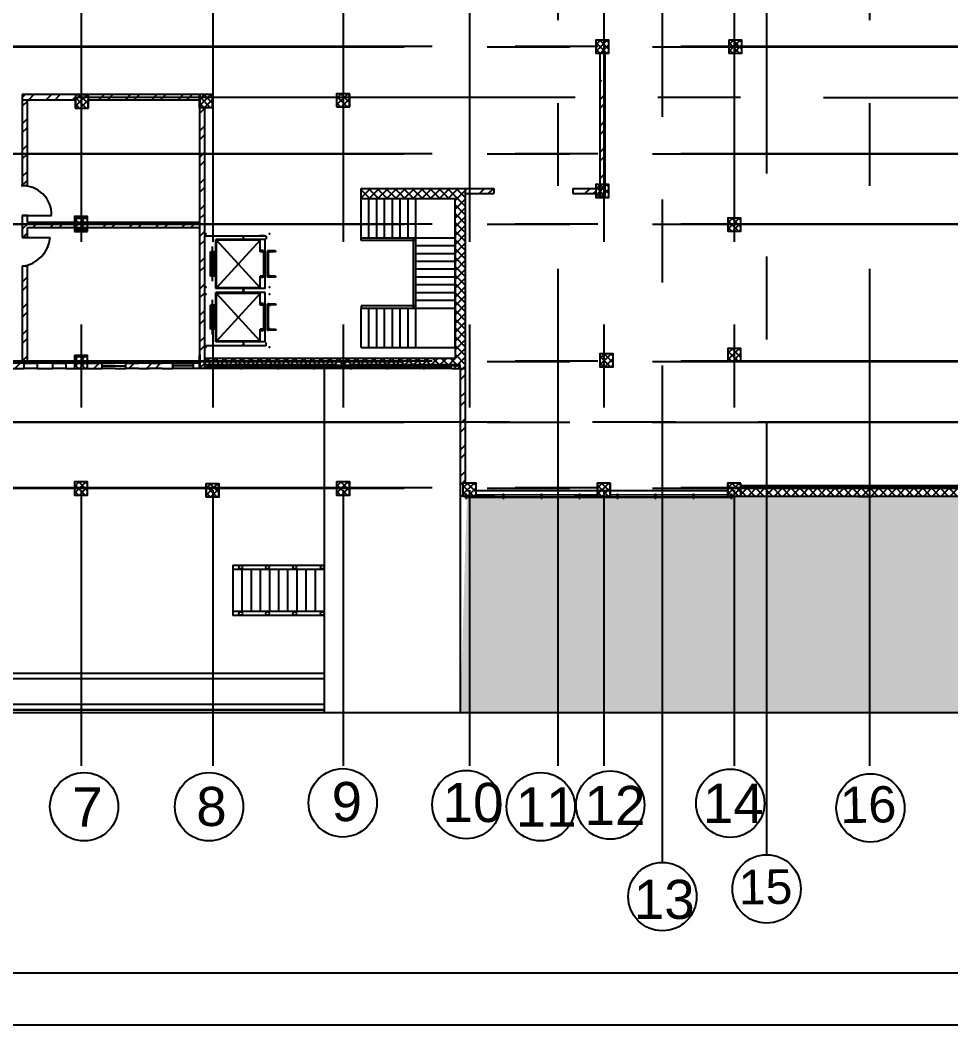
# Model space of a CAD drawing. Header units: millimetres. Extents: x 3062 to 3755, y 1606 to 1663.
# Drawn here: x 3176.96 to 3194.81, y 1606.32 to 1625.57 of the extents above; entities that cross this region are included whole.
import ezdxf

# ---------------------------------------------------------------- set-up
doc = ezdxf.new("R2010")
doc.units = ezdxf.units.MM
doc.linetypes.add('CENTER2', pattern=[28.575, 19.05, -3.175, 3.175, -3.175])
doc.linetypes.add('Dash', pattern=[6.35, 3.175, -3.175])
for name, color, linetype, lineweight in [('A-COLS', 52, 'Continuous', 9), ('A-GLAZ-CURT', 52, 'Continuous', 9), ('A-GLAZ-CWMG', 51, 'Continuous', 9)]:
    doc.layers.add(name, color=color, linetype=linetype, lineweight=lineweight)
for name, color, linetype in [('A-Flor-Strs', 12, 'Continuous'), ('m7aor', 4, 'Continuous'), ('WORK', 7, 'Continuous')]:
    doc.layers.add(name, color=color, linetype=linetype)
doc.styles.get("Standard").update_dxf_attribs({"font": 'arial.ttf'})
pattern_1 = [(45, (1183.39128, 870.09047), (-0.084189901, 0.084189901), []), (135, (1183.39128, 870.09047), (-0.084189901, -0.084189901), [])]
pattern_2 = [(45, (1183.39128, 870.09047), (-0.252569703, 0.252569703), []), (45, (1183.55966, 870.09047), (-0.252569703, 0.252569703), [])]

# ---------------------------------------------------------------- blocks, each defined once
blk = doc.blocks.new('M_Rectangular Column - 50_50-377117-Level 1')
at = {"layer": 'A-COLS'}
for p, q in [((250, 250), (-250, 250)), ((-250, 250), (-250, -250)), ((250, -250), (250, 250)), ((-250, -250), (250, -250))]:
    blk.add_line(p, q, dxfattribs=at)
blk = doc.blocks.new('M_Rectangular Column - 50_50-407330-Level 1')
at = {"layer": 'A-COLS', "lineweight": 25}
for p, q in [((250, 250), (-250, 250)), ((-250, 250), (-250, -250)), ((250, -250), (250, 250)), ((-250, -250), (250, -250))]:
    blk.add_line(p, q, dxfattribs=at)
blk = doc.blocks.new('System Panel - Glazed-V11-Level 1')
at = {"layer": 'A-GLAZ-CURT', "lineweight": 18}
for p, q in [((704, 49), (-704, 49)), ((-704, 49), (-704, 25)), ((-704, 25), (704, 25)), ((704, 25), (704, 49))]:
    blk.add_line(p, q, dxfattribs=at)
blk = doc.blocks.new('System Panel - Glazed-V16-Level 1')
at = {"layer": 'A-GLAZ-CURT', "lineweight": 18}
for p, q in [((704, 49), (-704, 49)), ((-704, 49), (-704, 25)), ((-704, 25), (704, 25)), ((704, 25), (704, 49))]:
    blk.add_line(p, q, dxfattribs=at)
blk = doc.blocks.new('System Panel - Glazed-V18-Level 1')
at = {"layer": 'A-GLAZ-CURT', "lineweight": 18}
for p, q in [((691, 49), (-691, 49)), ((-691, 49), (-691, 25)), ((-691, 25), (691, 25)), ((691, 25), (691, 49))]:
    blk.add_line(p, q, dxfattribs=at)
blk = doc.blocks.new('Rectangular Mullion - 50 x 150mm-V24-Level 1')
at = {"layer": 'A-GLAZ-CWMG'}
blk.add_line((151507, -39912), (151507, -38630), dxfattribs=at)
blk = doc.blocks.new('Rectangular Mullion - 50 x 150mm-403559-Level 1')
at = {"layer": 'A-GLAZ-CWMG'}
blk.add_line((151507, -20969), (151507, -19562), dxfattribs=at)
blk = doc.blocks.new('Rectangular Mullion - 50 x 150mm-V26-Level 1')
at = {"layer": 'A-GLAZ-CWMG'}
blk.add_line((151507, -48270), (151507, -47247), dxfattribs=at)
blk = doc.blocks.new('Rectangular Mullion - 50 x 150mm-V27-Level 1')
at = {"layer": 'A-GLAZ-CWMG', "lineweight": 25}
for p, q in [((-50, 75), (0, 75)), ((-50, -75), (-50, 75)), ((0, 75), (0, -75)), ((0, -75), (-50, -75))]:
    blk.add_line(p, q, dxfattribs=at)
blk = doc.blocks.new('Rectangular Mullion - 50 x 150mm-V29-Level 1')
at = {"layer": 'A-GLAZ-CWMG', "lineweight": 25}
for p, q in [((-25, 75), (25, 75)), ((-25, -75), (-25, 75)), ((25, 75), (25, -75)), ((25, -75), (-25, -75))]:
    blk.add_line(p, q, dxfattribs=at)
blk = doc.blocks.new('Rectangular Mullion - 50 x 150mm-V30-Level 1')
at = {"layer": 'A-GLAZ-CWMG', "lineweight": 25}
for p, q in [((-25, 75), (25, 75)), ((-25, -75), (-25, 75)), ((25, 75), (25, -75)), ((25, -75), (-25, -75))]:
    blk.add_line(p, q, dxfattribs=at)
blk = doc.blocks.new('System Panel - Glazed-413818-Level 1')
at = {"layer": 'A-GLAZ-CURT', "lineweight": 18}
for p, q in [((663, 49), (-663, 49)), ((-663, 49), (-663, 25)), ((-663, 25), (663, 25)), ((663, 25), (663, 49))]:
    blk.add_line(p, q, dxfattribs=at)
blk = doc.blocks.new('System Panel - Glazed-413819-Level 1')
at = {"layer": 'A-GLAZ-CURT', "lineweight": 18}
for p, q in [((675, 49), (-675, 49)), ((-675, 49), (-675, 25)), ((-675, 25), (675, 25)), ((675, 25), (675, 49))]:
    blk.add_line(p, q, dxfattribs=at)
blk = doc.blocks.new('System Panel - Glazed-V52-Level 1')
at = {"layer": 'A-GLAZ-CURT', "lineweight": 18}
for p, q in [((675, 49), (-675, 49)), ((-675, 49), (-675, 25)), ((-675, 25), (675, 25)), ((675, 25), (675, 49))]:
    blk.add_line(p, q, dxfattribs=at)
blk = doc.blocks.new('Rectangular Mullion - 50 x 150mm-413814-Level 1')
at = {"layer": 'A-GLAZ-CWMG'}
blk.add_line((146407, -57305), (146407, -58630), dxfattribs=at)
blk = doc.blocks.new('Rectangular Mullion - 50 x 150mm-413815-Level 1')
at = {"layer": 'A-GLAZ-CWMG'}
blk.add_line((146407, -55905), (146407, -57255), dxfattribs=at)
blk = doc.blocks.new('Rectangular Mullion - 50 x 150mm-V53-Level 1')
at = {"layer": 'A-GLAZ-CWMG'}
for p, q in [((146407, -53105), (146407, -53130)), ((146407, -53630), (146407, -54455))]:
    blk.add_line(p, q, dxfattribs=at)
blk = doc.blocks.new('Rectangular Mullion - 50 x 150mm-V34-Level 1')
at = {"layer": 'A-GLAZ-CWMG', "lineweight": 25}
for p, q in [((-50, 75), (0, 75)), ((-50, -75), (-50, 75)), ((0, 75), (0, -75)), ((0, -75), (-50, -75))]:
    blk.add_line(p, q, dxfattribs=at)
blk = doc.blocks.new('Rectangular Mullion - 50 x 150mm-V41-Level 1')
at = {"layer": 'A-GLAZ-CWMG', "lineweight": 25}
for p, q in [((0, 75), (-50, 75)), ((-50, 75), (-50, -75)), ((0, -75), (0, 75)), ((-50, -75), (0, -75))]:
    blk.add_line(p, q, dxfattribs=at)
blk = doc.blocks.new('Rectangular Mullion - 50 x 150mm-V42-Level 1')
at = {"layer": 'A-GLAZ-CWMG', "lineweight": 25}
for p, q in [((-25, 75), (25, 75)), ((-25, -75), (-25, 75)), ((25, 75), (25, -75)), ((25, -75), (-25, -75))]:
    blk.add_line(p, q, dxfattribs=at)
blk = doc.blocks.new('System Panel - Glazed-V17-Level 1')
at = {"layer": 'A-GLAZ-CURT', "lineweight": 18}
for p, q in [((704, 49), (-704, 49)), ((-704, 49), (-704, 25)), ((-704, 25), (704, 25)), ((704, 25), (704, 49))]:
    blk.add_line(p, q, dxfattribs=at)
blk = doc.blocks.new('Rectangular Mullion - 50 x 150mm-V25-Level 1')
at = {"layer": 'A-GLAZ-CWMG'}
for p, q in [((151507, -43130), (151507, -42876)), ((151507, -44283), (151507, -43630))]:
    blk.add_line(p, q, dxfattribs=at)
blk = doc.blocks.new('Rectangular Mullion - 50 x 150mm-V31-Level 1')
at = {"layer": 'A-GLAZ-CWMG', "lineweight": 25}
for p, q in [((-25, 75), (25, 75)), ((-25, -75), (-25, 75)), ((25, 75), (25, -75)), ((25, -75), (-25, -75))]:
    blk.add_line(p, q, dxfattribs=at)
blk = doc.blocks.new('AP11AA')
for p, q in [((-945, 166), (-945, 2063)), ((945, 2063), (-945, 2063)), ((-915, 366), (-915, 2033)), ((915, 2033), (-915, 2033)), ((915, 366), (-915, 2033)), ((-915, 366), (915, 2033)), ((658, 2188), (-668, 2188)), ((-535, 2163), (-535, 2213)), ((-485, 2163), (-485, 2213)), ((-435, 2213), (-485, 2213)), ((-435, 2163), (-485, 2163)), ((460, 2263), (-460, 2263)), ((-460, 2113), (-460, 2263)), ((460, 2113), (-460, 2113)), ((-435, 2163), (-435, 2213)), ((485, 2213), (435, 2213)), ((435, 2163), (435, 2213)), ((485, 2163), (435, 2163)), ((460, 2113), (460, 2263)), ((485, 2163), (485, 2213)), ((535, 2163), (535, 2213)), ((915, 366), (915, 2033)), ((945, 166), (945, 2063)), ((-1070, 957), (-1070, 1057)), ((-970, 1007), (-1070, 1007)), ((-970, 957), (-970, 1057)), ((970, 957), (970, 1057)), ((970, 1007), (1070, 1007)), ((1070, 957), (1070, 1057)), ((945, 166), (-945, 166)), ((-460, 366), (-915, 366)), ((-520, 246), (-520, 366)), ((-460, 246), (-520, 246)), ((510, 226), (-510, 226)), ((-510, 186), (-510, 226)), ((510, 186), (-510, 186)), ((510, 79), (-510, 79)), ((-510, 39), (-510, 79)), ((510, 39), (-510, 39)), ((-500, -225), (-500, 25)), ((-460, 25), (-500, 25)), ((-460, 246), (-460, 366)), ((-450, -15), (-450, 15)), ((0, 186), (0, 226)), ((0, 39), (0, 79)), ((450, -15), (450, 15)), ((915, 366), (460, 366)), ((460, 246), (460, 366)), ((520, 246), (460, 246)), ((500, 25), (460, 25)), ((500, -225), (500, 25)), ((510, 186), (510, 226)), ((510, 39), (510, 79)), ((520, 246), (520, 366)), ((-480, -235), (-490, -235)), ((-470, -225), (-470, -25)), ((-460, -25), (-470, -25)), ((470, -25), (460, -25)), ((470, -225), (470, -25)), ((490, -235), (480, -235))]:
    blk.add_line(p, q)
for centre, start, end in [((-460, 15), 0, 90), ((460, 15), 90, 180), ((-490, -225), 180, 270), ((-480, -225), 270, 0), ((-460, -15), 270, 0), ((460, -15), 180, 270), ((480, -225), 180, 270), ((490, -225), 270, 0)]:
    blk.add_arc(centre, 10, start, end)
for p in [(-1150, 2450), (1150, 2450), (-1150, 0), (1150, 0)]:
    blk.add_point(p)

msp = doc.modelspace()

# ---------------------------------------------------------------- hatches: boundary and pattern name
at = {"layer": 'WORK'}
h = msp.add_hatch(dxfattribs=at)
h.set_pattern_fill('EARTH', color=256, scale=0.105)
h.set_pattern_definition([(0, (1177.2709, 866.78954), (0.66675, 0.66675), [0.66675, -0.66675]), (0, (1177.2709, 867.0396), (0.66675, 0.66675), [0.66675, -0.66675]), (0, (1177.2709, 867.2896), (0.66675, 0.66675), [0.66675, -0.66675]), (90, (1177.35424, 867.37295), (-0.66675, 0.66675), [0.66675, -0.66675]), (90, (1177.6043, 867.37295), (-0.66675, 0.66675), [0.66675, -0.66675]), (90, (1177.8543, 867.37295), (-0.66675, 0.66675), [0.66675, -0.66675])])
h.paths.add_polyline_path([(3210.981, 1643.407), (3185.401, 1643.407), (3185.401, 1639.41), (3187.15, 1639.41), (3187.15, 1639.424), (3187.401, 1639.424), (3189.15, 1639.422), (3189.15, 1639.424), (3189.401, 1639.424), (3191.15, 1639.422), (3191.15, 1639.424), (3191.401, 1639.424), (3203.401, 1639.41), (3203.401, 1628.988), (3200.901, 1628.988), (3200.901, 1616.452), (3200.645, 1616.452), (3190.613, 1616.452), (3190.613, 1616.41), (3190.526, 1616.41), (3190.526, 1616.423), (3189.884, 1616.423), (3189.884, 1616.41), (3189.859, 1616.41), (3189.156, 1616.423), (3189.156, 1616.41), (3189.131, 1616.41), (3188.427, 1616.423), (3188.427, 1616.41), (3188.276, 1616.41), (3188.276, 1616.423), (3187.699, 1616.423), (3187.699, 1616.41), (3187.674, 1616.41), (3186.97, 1616.423), (3186.97, 1616.41), (3186.945, 1616.41), (3186.242, 1616.423), (3186.242, 1616.41), (3186.217, 1616.41), (3185.526, 1616.423), (3185.526, 1616.41), (3185.401, 1612.307), (3210.981, 1612.307)])
h = msp.add_hatch(dxfattribs=at)
h.set_pattern_fill('ANSI32', color=256, scale=0.0375)
h.set_pattern_definition(pattern_2)
h.paths.add_polyline_path([(3188.173, 1627.871), (3188.073, 1627.871), (3188.073, 1626.948), (3188.173, 1626.948)])
h.paths.add_polyline_path([(3188.173, 1624.422), (3188.073, 1624.422), (3188.073, 1622.428), (3188.173, 1622.428)])
h.paths.add_polyline_path([(3187.999, 1622.347), (3187.558, 1622.347), (3187.558, 1622.247), (3187.999, 1622.247)])
h.paths.add_polyline_path([(3186.041, 1622.347), (3185.501, 1622.347), (3185.501, 1622.247), (3186.041, 1622.247)])
at = {"layer": 'WORK', "ltscale": 0.53}
h = msp.add_hatch(dxfattribs=at)
h.set_pattern_fill('ANSI37', color=256, scale=0.028, angle=-90)
h.set_pattern_definition([(315, (2214.35534, 4258.58851), (0.0628617928, 0.0628617928), []), (45, (2214.35534, 4258.58851), (-0.0628617928, 0.0628617928), [])])
h.paths.add_polyline_path([(3188.251, 1624.938), (3188.251, 1625.188), (3188.001, 1625.188), (3188.001, 1624.938), (3188.101, 1624.938)])
h = msp.add_hatch(dxfattribs=at)
h.set_pattern_fill('ANSI37', color=256, scale=0.028, angle=-90)
h.set_pattern_definition([(315, (2216.905865, 4258.58851), (0.0628617928, 0.0628617928), []), (45, (2216.905865, 4258.58851), (-0.0628617928, 0.0628617928), [])])
h.paths.add_polyline_path([(3190.801, 1624.938), (3190.801, 1625.188), (3190.551, 1625.188), (3190.551, 1624.938), (3190.651, 1624.938)])
at = {"layer": 'WORK'}
h = msp.add_hatch(dxfattribs=at)
h.set_pattern_fill('ANSI32', color=256, scale=0.0375)
h.set_pattern_definition(pattern_2)
h.paths.add_polyline_path([(3185.501, 1618.897), (3185.401, 1618.897), (3185.401, 1616.452), (3185.453, 1616.452), (3185.453, 1616.702), (3185.501, 1616.702)])
h.paths.add_polyline_path([(3180.4, 1621.697), (3178.258, 1621.697), (3178.258, 1621.597), (3180.4, 1621.597)])
h.paths.add_polyline_path([(3180.501, 1623.899), (3180.406, 1623.899), (3180.401, 1623.899), (3180.401, 1621.697), (3180.401, 1618.997), (3180.4, 1618.997), (3180.401, 1618.897), (3180.501, 1618.897), (3180.501, 1619.097)])
h.paths.add_polyline_path([(3180.399, 1624.147), (3178.024, 1624.147), (3178.024, 1624.138), (3178.274, 1624.138), (3178.274, 1624.047), (3180.4, 1624.047)])
h.paths.add_polyline_path([(3178.024, 1624.147), (3177.003, 1624.147), (3177.003, 1624.047), (3178.019, 1624.047), (3178.019, 1623.888), (3178.024, 1623.888)])
h.paths.add_polyline_path([(3177.103, 1624.047), (3177.003, 1624.047), (3177.003, 1622.397), (3177.103, 1622.397)])
h.paths.add_polyline_path([(3178.003, 1621.697), (3177.103, 1621.697), (3177.103, 1621.83), (3177.003, 1621.83), (3177.003, 1621.41), (3177.103, 1621.41), (3177.103, 1621.597), (3178.003, 1621.597)])
h.paths.add_polyline_path([(3175.901, 1618.897), (3177.038, 1618.897), (3177.038, 1618.997), (3177.003, 1618.997), (3175.926, 1618.997), (3175.926, 1618.96), (3175.901, 1618.96), (3175.901, 1619.035), (3175.901, 1623.057), (3175.852, 1623.057), (3175.852, 1622.807), (3175.801, 1622.807), (3175.801, 1621.77), (3175.861, 1621.77), (3175.861, 1621.52), (3175.801, 1621.52), (3175.801, 1619.222), (3175.881, 1619.222), (3175.881, 1618.972), (3175.801, 1618.972), (3175.801, 1616.747), (3175.881, 1616.747), (3175.881, 1616.497), (3175.801, 1616.497), (3175.801, 1616.46), (3175.776, 1616.46), (3175.776, 1616.497), (3175.631, 1616.497), (3175.631, 1616.51), (3175.088, 1616.51), (3175.088, 1616.46), (3175.063, 1616.46), (3175.063, 1616.51), (3174.363, 1616.51), (3174.363, 1616.46), (3174.338, 1616.46), (3174.338, 1616.51), (3173.638, 1616.51), (3173.638, 1616.46), (3173.613, 1616.46), (3173.613, 1616.522), (3172.913, 1616.522), (3172.913, 1616.46), (3172.888, 1616.46), (3172.888, 1616.497), (3172.188, 1616.497), (3172.188, 1616.46), (3172.163, 1616.46), (3172.163, 1616.497), (3171.463, 1616.497), (3171.463, 1616.46), (3171.438, 1616.46), (3171.438, 1616.497), (3170.751, 1616.497), (3170.751, 1616.46), (3170.726, 1616.46), (3170.726, 1616.469), (3170.472, 1616.469), (3170.472, 1616.719), (3170.501, 1616.719), (3170.501, 1619.026), (3170.469, 1619.026), (3170.469, 1619.276), (3170.501, 1619.276), (3170.501, 1621.524), (3170.471, 1621.524), (3170.471, 1621.774), (3170.501, 1621.774), (3170.501, 1622.803), (3170.462, 1622.803), (3170.457, 1622.803), (3170.457, 1623.057), (3170.057, 1623.057), (3170.057, 1622.957), (3170.401, 1622.957), (3170.401, 1617.747), (3170.401, 1617.71), (3170.376, 1617.71), (3170.376, 1617.747), (3170.078, 1617.747), (3170.078, 1617.647), (3170.401, 1617.647), (3170.401, 1616.397), (3175.901, 1616.397)])
h.paths.add_polyline_path([(3177.103, 1620.857), (3177.003, 1620.857), (3177.003, 1618.997), (3177.038, 1618.997), (3177.103, 1618.997)])
at = {"layer": 'WORK', "ltscale": 0.53}
h = msp.add_hatch(dxfattribs=at)
h.set_pattern_fill('ANSI37', color=256, scale=0.028, angle=-90)
h.set_pattern_definition([(315, (2204.37865, 4257.53845), (0.0628617928, 0.0628617928), []), (45, (2204.37865, 4257.53845), (-0.0628617928, 0.0628617928), [])])
h.paths.add_polyline_path([(3178.274, 1623.888), (3178.274, 1624.138), (3178.024, 1624.138), (3178.024, 1623.888), (3178.124, 1623.888)])
h = msp.add_hatch(dxfattribs=at)
h.set_pattern_fill('ANSI37', color=256, scale=0.028, angle=-90)
h.set_pattern_definition([(315, (2206.76059, 4257.54895), (0.0628617928, 0.0628617928), []), (45, (2206.76059, 4257.54895), (-0.0628617928, 0.0628617928), [])])
h.paths.add_polyline_path([(3180.656, 1623.899), (3180.656, 1624.149), (3180.406, 1624.149), (3180.406, 1623.899), (3180.506, 1623.899)])
h = msp.add_hatch(dxfattribs=at)
h.set_pattern_fill('ANSI37', color=256, scale=0.028, angle=-90)
h.set_pattern_definition([(315, (2209.38559, 4257.56248), (0.0628617928, 0.0628617928), []), (45, (2209.38559, 4257.56248), (-0.0628617928, 0.0628617928), [])])
h.paths.add_polyline_path([(3183.281, 1623.912), (3183.281, 1624.162), (3183.031, 1624.162), (3183.031, 1623.912), (3183.131, 1623.912)])
at = {"layer": 'WORK'}
h = msp.add_hatch(dxfattribs=at)
h.set_pattern_fill('ANSI32', color=256, scale=0.0375)
h.set_pattern_definition(pattern_2)
h.paths.add_polyline_path([(3179.888, 1618.997), (3179.688, 1618.997), (3179.638, 1618.997), (3179.438, 1618.997), (3179.238, 1618.997), (3178.988, 1618.997), (3178.988, 1618.897), (3179.238, 1618.897), (3179.438, 1618.897), (3179.688, 1618.897), (3179.888, 1618.897)])
h.paths.add_polyline_path([(3178.538, 1618.997), (3178.258, 1618.997), (3178.258, 1618.897), (3178.538, 1618.897)])
h.paths.add_polyline_path([(3180.4, 1618.997), (3180.278, 1618.997), (3180.278, 1618.897), (3180.401, 1618.897)])
h.paths.add_polyline_path([(3180.501, 1623.899), (3180.401, 1623.899), (3180.401, 1621.697), (3180.401, 1618.997), (3180.4, 1618.997), (3180.401, 1618.897), (3180.501, 1618.897), (3180.501, 1619.097)])
h.paths.add_polyline_path([(3180.655, 1619.153), (3180.655, 1619.253), (3180.501, 1619.253), (3180.501, 1619.153)])
h = msp.add_hatch(dxfattribs=at)
h.set_pattern_fill('ANSI32', color=256, scale=0.0375)
h.set_pattern_definition(pattern_2)
h.paths.add_polyline_path([(3173.023, 1623.042), (3173.273, 1623.042), (3173.279, 1623.042), (3173.279, 1622.957), (3173.753, 1622.957), (3173.753, 1623.057), (3172.459, 1623.057), (3172.459, 1622.957), (3173.023, 1622.957)], flags=17)
h.paths.add_polyline_path([(3171.639, 1623.057), (3170.462, 1623.057), (3170.462, 1623.053), (3170.713, 1623.053), (3170.713, 1622.957), (3171.639, 1622.957)], flags=17)
h.paths.add_polyline_path([(3170.457, 1623.057), (3170.057, 1623.057), (3170.057, 1622.957), (3170.401, 1622.957), (3170.401, 1617.747), (3170.401, 1617.71), (3170.376, 1617.71), (3170.376, 1617.747), (3170.078, 1617.747), (3170.078, 1617.647), (3170.401, 1617.647), (3170.401, 1616.397), (3175.901, 1616.397), (3175.901, 1618.897), (3177.038, 1618.897), (3177.038, 1618.997), (3175.926, 1618.997), (3175.926, 1618.96), (3175.901, 1618.96), (3175.901, 1619.035), (3175.901, 1623.057), (3175.852, 1623.057), (3175.852, 1622.807), (3175.801, 1622.807), (3175.801, 1621.77), (3175.861, 1621.77), (3175.861, 1621.52), (3175.801, 1621.52), (3175.801, 1619.222), (3175.881, 1619.222), (3175.881, 1618.972), (3175.801, 1618.972), (3175.801, 1616.747), (3175.881, 1616.747), (3175.881, 1616.497), (3175.801, 1616.497), (3175.801, 1616.46), (3175.776, 1616.46), (3175.776, 1616.497), (3175.631, 1616.497), (3175.631, 1616.51), (3175.088, 1616.51), (3175.088, 1616.46), (3175.063, 1616.46), (3175.063, 1616.51), (3174.363, 1616.51), (3174.363, 1616.46), (3174.338, 1616.46), (3174.338, 1616.51), (3173.638, 1616.51), (3173.638, 1616.46), (3173.613, 1616.46), (3173.613, 1616.522), (3172.913, 1616.522), (3172.913, 1616.46), (3172.888, 1616.46), (3172.888, 1616.497), (3172.188, 1616.497), (3172.188, 1616.46), (3172.163, 1616.46), (3172.163, 1616.497), (3171.463, 1616.497), (3171.463, 1616.46), (3171.438, 1616.46), (3171.438, 1616.497), (3170.751, 1616.497), (3170.751, 1616.46), (3170.726, 1616.46), (3170.726, 1616.469), (3170.472, 1616.469), (3170.472, 1616.719), (3170.501, 1616.719), (3170.501, 1619.026), (3170.469, 1619.026), (3170.469, 1619.276), (3170.501, 1619.276), (3170.501, 1621.524), (3170.471, 1621.524), (3170.471, 1621.774), (3170.501, 1621.774), (3170.501, 1622.803), (3170.462, 1622.803), (3170.457, 1622.803)])
h.paths.add_polyline_path([(3168.036, 1623.048), (3168.041, 1623.057), (3167.236, 1623.057), (3167.236, 1622.957), (3168.036, 1622.957)])
h.paths.add_polyline_path([(3166.567, 1622.957), (3165.792, 1622.957), (3165.792, 1622.801), (3165.786, 1622.801), (3165.786, 1623.051), (3165.542, 1623.051), (3165.536, 1623.051), (3163.249, 1623.057), (3166.567, 1623.057)])
h = msp.add_hatch(dxfattribs=at)
h.set_pattern_fill('ANSI37', color=256, scale=0.0375)
h.set_pattern_definition(pattern_1)
h.paths.add_polyline_path([(3185.501, 1621.597), (3185.501, 1622.347), (3183.501, 1622.347), (3183.501, 1622.147), (3185.301, 1622.147), (3185.301, 1619.297), (3185.301, 1619.097), (3180.501, 1619.097), (3180.501, 1618.897), (3185.241, 1618.897), (3185.501, 1618.897)])
h.paths.add_polyline_path([(3185.401, 1618.975), (3185.401, 1618.9), (3185.376, 1618.9), (3185.376, 1618.947), (3184.713, 1618.947), (3184.713, 1618.959), (3185.376, 1618.959), (3185.376, 1618.975)], flags=16)
h.paths.add_polyline_path([(3184.688, 1618.959), (3184.688, 1618.947), (3184.013, 1618.947), (3184.013, 1618.959)], flags=16)
h.paths.add_polyline_path([(3183.988, 1618.959), (3183.988, 1618.947), (3183.313, 1618.947), (3183.313, 1618.959)], flags=16)
h.paths.add_polyline_path([(3183.288, 1618.959), (3183.288, 1618.947), (3182.613, 1618.947), (3182.613, 1618.959)], flags=16)
h.paths.add_polyline_path([(3180.526, 1618.959), (3181.188, 1618.959), (3181.188, 1618.947), (3180.526, 1618.947)], flags=16)
h.paths.add_polyline_path([(3182.588, 1618.959), (3182.588, 1618.947), (3181.913, 1618.947), (3181.913, 1618.959)], flags=16)
h.paths.add_polyline_path([(3181.888, 1618.959), (3181.888, 1618.947), (3181.213, 1618.947), (3181.213, 1618.959)], flags=16)
at = {"layer": 'WORK', "ltscale": 0.53}
h = msp.add_hatch(dxfattribs=at)
h.set_pattern_fill('ANSI37', color=256, scale=0.028, angle=-90)
h.set_pattern_definition([(315, (2214.3516, 4255.82495), (0.0628617928, 0.0628617928), []), (45, (2214.3516, 4255.82495), (-0.0628617928, 0.0628617928), [])])
h.paths.add_polyline_path([(3188.247, 1622.175), (3188.247, 1622.425), (3187.997, 1622.425), (3187.997, 1622.175), (3188.097, 1622.175)])
h = msp.add_hatch(dxfattribs=at)
h.set_pattern_fill('ANSI37', color=256, scale=0.028, angle=-90)
h.set_pattern_definition([(315, (2204.36287, 4255.21002), (0.0628617928, 0.0628617928), []), (45, (2204.36287, 4255.21002), (-0.0628617928, 0.0628617928), [])])
h.paths.add_polyline_path([(3178.258, 1621.56), (3178.258, 1621.81), (3178.008, 1621.81), (3178.008, 1621.56), (3178.108, 1621.56)])
h = msp.add_hatch(dxfattribs=at)
h.set_pattern_fill('ANSI37', color=256, scale=0.028, angle=-90)
h.set_pattern_definition([(315, (2216.88622, 4255.178825), (0.0628617928, 0.0628617928), []), (45, (2216.88622, 4255.178825), (-0.0628617928, 0.0628617928), [])])
h.paths.add_polyline_path([(3190.782, 1621.529), (3190.782, 1621.779), (3190.532, 1621.779), (3190.532, 1621.529), (3190.632, 1621.529)])
h = msp.add_hatch(dxfattribs=at)
h.set_pattern_fill('ANSI37', color=256, scale=0.028, angle=-90)
h.set_pattern_definition([(315, (2216.88622, 4252.67911), (0.0628617928, 0.0628617928), []), (45, (2216.88622, 4252.67911), (-0.0628617928, 0.0628617928), [])])
h.paths.add_polyline_path([(3190.782, 1619.029), (3190.782, 1619.279), (3190.532, 1619.279), (3190.532, 1619.029), (3190.632, 1619.029)])
h = msp.add_hatch(dxfattribs=at)
h.set_pattern_fill('ANSI37', color=256, scale=0.028, angle=-90)
h.set_pattern_definition([(315, (2204.36287, 4252.54653), (0.0628617928, 0.0628617928), []), (45, (2204.36287, 4252.54653), (-0.0628617928, 0.0628617928), [])])
h.paths.add_polyline_path([(3178.258, 1618.896), (3178.258, 1619.146), (3178.008, 1619.146), (3178.008, 1618.896), (3178.108, 1618.896)])
h = msp.add_hatch(dxfattribs=at)
h.set_pattern_fill('ANSI37', color=256, scale=0.028, angle=-90)
h.set_pattern_definition([(315, (2214.43316, 4252.5794), (0.0628617928, 0.0628617928), []), (45, (2214.43316, 4252.5794), (-0.0628617928, 0.0628617928), [])])
h.paths.add_polyline_path([(3188.329, 1618.929), (3188.329, 1619.179), (3188.079, 1619.179), (3188.079, 1618.929), (3188.179, 1618.929)])
h = msp.add_hatch(dxfattribs=at)
h.set_pattern_fill('ANSI37', color=256, scale=0.028, angle=-90)
h.set_pattern_definition([(315, (2204.36287, 4250.12252), (0.0628617928, 0.0628617928), []), (45, (2204.36287, 4250.12252), (-0.0628617928, 0.0628617928), [])])
h.paths.add_polyline_path([(3178.258, 1616.472), (3178.258, 1616.722), (3178.008, 1616.722), (3178.008, 1616.472), (3178.108, 1616.472)])
h = msp.add_hatch(dxfattribs=at)
h.set_pattern_fill('ANSI37', color=256, scale=0.028, angle=-90)
h.set_pattern_definition([(315, (2206.88445, 4250.0881), (0.0628617928, 0.0628617928), []), (45, (2206.88445, 4250.0881), (-0.0628617928, 0.0628617928), [])])
h.paths.add_polyline_path([(3180.78, 1616.438), (3180.78, 1616.688), (3180.53, 1616.688), (3180.53, 1616.438), (3180.63, 1616.438)])
h = msp.add_hatch(dxfattribs=at)
h.set_pattern_fill('ANSI37', color=256, scale=0.028, angle=-90)
h.set_pattern_definition([(315, (2209.38559, 4250.12252), (0.0628617928, 0.0628617928), []), (45, (2209.38559, 4250.12252), (-0.0628617928, 0.0628617928), [])])
h.paths.add_polyline_path([(3183.281, 1616.472), (3183.281, 1616.722), (3183.031, 1616.722), (3183.031, 1616.472), (3183.131, 1616.472)])
h = msp.add_hatch(dxfattribs=at)
h.set_pattern_fill('ANSI37', color=256, scale=0.028, angle=-90)
h.set_pattern_definition([(315, (2211.80731, 4250.10221), (0.0628617928, 0.0628617928), []), (45, (2211.80731, 4250.10221), (-0.0628617928, 0.0628617928), [])])
h.paths.add_polyline_path([(3185.703, 1616.452), (3185.703, 1616.702), (3185.453, 1616.702), (3185.453, 1616.452), (3185.553, 1616.452)])
h = msp.add_hatch(dxfattribs=at)
h.set_pattern_fill('ANSI37', color=256, scale=0.028, angle=-90)
h.set_pattern_definition([(315, (2214.38559, 4250.10252), (0.0628617928, 0.0628617928), []), (45, (2214.38559, 4250.10252), (-0.0628617928, 0.0628617928), [])])
h.paths.add_polyline_path([(3188.281, 1616.452), (3188.281, 1616.702), (3188.031, 1616.702), (3188.031, 1616.452), (3188.131, 1616.452)])
h = msp.add_hatch(dxfattribs=at)
h.set_pattern_fill('ANSI37', color=256, scale=0.028, angle=-90)
h.set_pattern_definition([(315, (2216.88559, 4250.10252), (0.0628617928, 0.0628617928), []), (45, (2216.88559, 4250.10252), (-0.0628617928, 0.0628617928), [])])
h.paths.add_polyline_path([(3190.781, 1616.452), (3190.781, 1616.702), (3190.531, 1616.702), (3190.531, 1616.452), (3190.631, 1616.452)])
at = {"layer": 'WORK'}
h = msp.add_hatch(dxfattribs=at)
h.set_pattern_fill('ANSI37', color=256, scale=0.0375)
h.set_pattern_definition(pattern_1)
h.paths.add_polyline_path([(3200.895, 1616.652), (3200.701, 1616.652), (3200.701, 1616.452), (3200.895, 1616.452)])
h.paths.add_polyline_path([(3200.701, 1616.652), (3190.781, 1616.652), (3190.781, 1616.452), (3200.701, 1616.452)])

# ---------------------------------------------------------------- linework, layer by layer
for p, q in [((3145.167, 1607.319), (3220.167, 1607.319)), ((3144.167, 1606.319), (3221.167, 1606.319))]:
    msp.add_line(p, q)
for centre in [(3178.191, 1610.499), (3180.586, 1610.499), (3183.149, 1610.574), (3185.517, 1610.54), (3186.944, 1610.498), (3188.275, 1610.532), (3190.576, 1610.567), (3193.264, 1610.476), (3189.276, 1608.777), (3191.273, 1608.924)]:
    msp.add_circle(centre, 0.655)
at = {"layer": 'm7aor', "linetype": 'CENTER2', "ltscale": 0.5}
for p, q in [((3191.273, 1646.443), (3191.273, 1609.579)), ((3189.276, 1609.432), (3189.276, 1646.296)), ((3178.133, 1645.138), (3178.133, 1611.282)), ((3180.655, 1645.138), (3180.655, 1611.282)), ((3183.156, 1645.138), (3183.156, 1611.282)), ((3185.578, 1645.138), (3185.578, 1611.282)), ((3187.276, 1611.282), (3187.276, 1645.138)), ((3188.153, 1645.138), (3188.153, 1611.282)), ((3190.653, 1645.138), (3190.653, 1611.282)), ((3193.253, 1611.282), (3193.253, 1645.138)), ((3213.438, 1625.067), (3149.5, 1625.067)), ((3212.901, 1625.056), (3149.5, 1625.056)), ((3149.5, 1624.109), (3214.766, 1624.084)), ((3213.438, 1623.013), (3149.5, 1623.013)), ((3212.901, 1623.002), (3149.5, 1623.002)), ((3213.438, 1621.665), (3149.5, 1621.665)), ((3212.901, 1621.654), (3149.5, 1621.654)), ((3213.438, 1619.037), (3149.5, 1619.037)), ((3212.901, 1619.026), (3149.5, 1619.026)), ((3214.924, 1617.871), (3149.5, 1617.871)), ((3212.901, 1617.86), (3149.5, 1617.86)), ((3213.438, 1616.61), (3149.5, 1616.61)), ((3212.901, 1616.599), (3149.5, 1616.599))]:
    msp.add_line(p, q, dxfattribs=at)
at = {"layer": 'WORK'}
for p, q in [((3188.073, 1624.938), (3188.073, 1622.178)), ((3188.173, 1624.938), (3188.173, 1622.178)), ((3180.401, 1623.899), (3180.399, 1624.147)), ((3180.4, 1624.047), (3180.401, 1618.997)), ((3180.501, 1623.899), (3180.401, 1623.899)), ((3180.501, 1619.146), (3180.501, 1623.899)), ((3183.501, 1622.347), (3186.041, 1622.347)), ((3185.501, 1621.597), (3185.501, 1622.347)), ((3187.558, 1622.347), (3188.173, 1622.347)), ((3185.501, 1622.247), (3186.041, 1622.247)), ((3187.558, 1622.247), (3188.173, 1622.247)), ((3177.003, 1621.83), (3177.563, 1621.83)), ((3178.003, 1621.597), (3178.003, 1621.697)), ((3177.003, 1621.41), (3177.539, 1621.41)), ((3181.651, 1621.437), (3181.551, 1621.437)), ((3185.301, 1621.397), (3183.501, 1621.397)), ((3184.551, 1621.347), (3183.501, 1621.347)), ((3184.501, 1620.047), (3184.501, 1621.397)), ((3184.551, 1620.097), (3183.501, 1620.097)), ((3185.301, 1620.047), (3183.501, 1620.047)), ((3183.501, 1619.297), (3183.501, 1620.047)), ((3183.651, 1619.297), (3183.651, 1620.047)), ((3183.801, 1619.297), (3183.801, 1620.047)), ((3183.951, 1619.297), (3183.951, 1620.047)), ((3184.101, 1619.297), (3184.101, 1620.047)), ((3184.251, 1619.297), (3184.251, 1620.047)), ((3184.401, 1619.297), (3184.401, 1620.047)), ((3180.401, 1618.897), (3180.399, 1619.146)), ((3180.501, 1618.897), (3180.501, 1619.097)), ((3180.501, 1619.097), (3185.301, 1619.097)), ((3188.073, 1619.179), (3188.073, 1618.929)), ((3177.038, 1618.997), (3177.288, 1618.997)), ((3177.288, 1618.897), (3177.038, 1618.897)), ((3177.588, 1618.997), (3177.838, 1618.997)), ((3177.838, 1618.897), (3177.588, 1618.897)), ((3178.538, 1618.997), (3178.788, 1618.997)), ((3178.538, 1618.947), (3178.988, 1618.947)), ((3178.788, 1618.897), (3178.538, 1618.897)), ((3178.988, 1618.997), (3179.238, 1618.997)), ((3179.238, 1618.897), (3178.988, 1618.897)), ((3179.438, 1618.997), (3179.688, 1618.997)), ((3179.688, 1618.897), (3179.438, 1618.897)), ((3179.888, 1618.997), (3180.278, 1618.997)), ((3179.888, 1618.997), (3179.888, 1618.897)), ((3180.278, 1618.947), (3179.888, 1618.947)), ((3185.241, 1618.897), (3179.888, 1618.897)), ((3181.261, 1618.935), (3181.888, 1618.935)), ((3181.913, 1618.935), (3182.588, 1618.935)), ((3182.613, 1618.935), (3182.791, 1618.935)), ((3182.791, 1618.897), (3182.791, 1612.307)), ((3183.711, 1618.935), (3183.988, 1618.935)), ((3184.013, 1618.935), (3184.688, 1618.935)), ((3184.713, 1618.935), (3185.241, 1618.935)), ((3185.453, 1616.452), (3185.401, 1616.452)), ((3185.401, 1616.452), (3185.401, 1612.307)), ((3186.061, 1616.447), (3186.217, 1616.447)), ((3186.242, 1616.447), (3186.945, 1616.447)), ((3186.97, 1616.447), (3187.591, 1616.447)), ((3188.237, 1616.447), (3188.402, 1616.447)), ((3188.427, 1616.447), (3189.131, 1616.447)), ((3189.156, 1616.447), (3189.859, 1616.447)), ((3189.884, 1616.447), (3190.588, 1616.447)), ((3150.981, 1612.357), (3182.791, 1612.357)), ((3150.981, 1612.307), (3210.981, 1612.307))]:
    msp.add_line(p, q, dxfattribs=at)
at = {"layer": 'WORK', "lineweight": 25}
for p, q in [((3180.401, 1624.147), (3177.003, 1624.147)), ((3177.003, 1624.147), (3177.003, 1622.397)), ((3177.003, 1624.047), (3178.019, 1624.047)), ((3177.103, 1622.397), (3177.103, 1624.047)), ((3178.019, 1624.047), (3178.019, 1623.888)), ((3178.269, 1623.888), (3178.269, 1624.047)), ((3178.269, 1624.047), (3180.401, 1624.047)), ((3180.652, 1624.149), (3180.401, 1624.147)), ((3180.401, 1624.047), (3180.401, 1621.697)), ((3180.652, 1623.899), (3180.652, 1624.149)), ((3183.281, 1624.162), (3183.026, 1624.162)), ((3178.019, 1623.888), (3178.274, 1623.888)), ((3180.501, 1618.997), (3180.501, 1623.899)), ((3183.026, 1623.912), (3183.281, 1623.912)), ((3177.003, 1621.83), (3177.003, 1621.41)), ((3177.103, 1621.697), (3177.103, 1621.83)), ((3178.253, 1621.772), (3178.003, 1621.772)), ((3178.003, 1621.772), (3178.003, 1621.697)), ((3178.253, 1621.697), (3178.253, 1621.772)), ((3180.401, 1621.697), (3177.103, 1621.697)), ((3177.103, 1621.597), (3180.401, 1621.597)), ((3177.103, 1621.41), (3177.103, 1621.597)), ((3178.003, 1621.597), (3178.003, 1621.522)), ((3178.253, 1621.522), (3178.253, 1621.597)), ((3180.401, 1621.597), (3180.401, 1618.997)), ((3185.301, 1621.697), (3185.301, 1619.097)), ((3185.501, 1616.702), (3185.501, 1621.597)), ((3178.003, 1621.522), (3178.253, 1621.522)), ((3177.003, 1620.857), (3177.003, 1618.997)), ((3177.103, 1618.997), (3177.103, 1620.857)), ((3178.253, 1619.121), (3178.003, 1619.121)), ((3178.003, 1619.121), (3178.003, 1618.896)), ((3178.253, 1618.896), (3178.253, 1619.121)), ((3177.038, 1618.997), (3175.901, 1618.997)), ((3175.901, 1618.897), (3177.038, 1618.897)), ((3177.038, 1618.897), (3177.038, 1618.997)), ((3177.588, 1618.997), (3177.288, 1618.997)), ((3177.288, 1618.997), (3177.288, 1618.897)), ((3177.288, 1618.897), (3177.588, 1618.897)), ((3177.588, 1618.897), (3177.588, 1618.997)), ((3178.003, 1618.997), (3177.838, 1618.997)), ((3177.838, 1618.997), (3177.838, 1618.897)), ((3177.838, 1618.897), (3178.538, 1618.897)), ((3178.008, 1618.997), (3178.538, 1618.997)), ((3178.538, 1618.897), (3178.538, 1618.997)), ((3178.988, 1618.997), (3178.788, 1618.997)), ((3178.788, 1618.897), (3178.988, 1618.897)), ((3178.988, 1618.897), (3178.988, 1618.997)), ((3179.438, 1618.997), (3179.238, 1618.997)), ((3179.238, 1618.897), (3179.438, 1618.897)), ((3179.888, 1618.997), (3179.688, 1618.997)), ((3179.688, 1618.897), (3179.888, 1618.897)), ((3179.888, 1618.897), (3179.888, 1618.997)), ((3180.401, 1618.997), (3180.278, 1618.997)), ((3180.278, 1618.997), (3180.278, 1618.897)), ((3181.261, 1618.935), (3180.501, 1618.935)), ((3183.026, 1618.935), (3182.791, 1618.935)), ((3183.031, 1618.935), (3183.711, 1618.935)), ((3185.241, 1618.897), (3185.501, 1618.897)), ((3185.401, 1618.897), (3185.401, 1616.452)), ((3185.706, 1616.702), (3185.501, 1616.702)), ((3185.706, 1616.452), (3185.706, 1616.702)), ((3188.281, 1616.702), (3188.026, 1616.702)), ((3188.026, 1616.702), (3188.026, 1616.452)), ((3188.276, 1616.452), (3188.276, 1616.702)), ((3190.781, 1616.702), (3190.526, 1616.702)), ((3190.526, 1616.702), (3190.526, 1616.452)), ((3190.776, 1616.452), (3190.776, 1616.702)), ((3185.501, 1616.447), (3185.501, 1616.452)), ((3185.501, 1616.452), (3185.706, 1616.452)), ((3186.061, 1616.447), (3185.501, 1616.447)), ((3186.061, 1616.423), (3186.061, 1616.447)), ((3188.237, 1616.447), (3187.591, 1616.447)), ((3188.026, 1616.452), (3188.281, 1616.452)), ((3190.526, 1616.452), (3190.781, 1616.452)), ((3193.026, 1616.442), (3193.281, 1616.442))]:
    msp.add_line(p, q, dxfattribs=at)
at = {"layer": 'WORK', "ltscale": 0.53}
for p, q in [((3177.103, 1622.397), (3177.003, 1622.397)), ((3186.041, 1622.347), (3186.041, 1622.247)), ((3187.558, 1622.347), (3187.558, 1622.247)), ((3177.103, 1621.83), (3177.003, 1621.83)), ((3177.103, 1621.41), (3177.003, 1621.41)), ((3177.103, 1620.857), (3177.003, 1620.857))]:
    msp.add_line(p, q, dxfattribs=at)
at = {"layer": 'WORK', "linetype": 'Dash'}
for p, q in [((3183.501, 1621.397), (3183.501, 1622.347)), ((3183.651, 1621.397), (3183.651, 1622.147)), ((3183.801, 1621.397), (3183.801, 1622.147)), ((3183.951, 1621.397), (3183.951, 1622.147)), ((3184.101, 1621.397), (3184.101, 1622.147)), ((3184.251, 1621.397), (3184.251, 1622.147)), ((3184.401, 1621.397), (3184.401, 1622.147)), ((3184.551, 1619.297), (3184.551, 1622.147)), ((3185.301, 1621.247), (3184.551, 1621.247)), ((3185.301, 1621.097), (3184.551, 1621.097)), ((3185.301, 1620.947), (3184.551, 1620.947)), ((3185.301, 1620.797), (3184.551, 1620.797)), ((3185.301, 1620.647), (3184.551, 1620.647)), ((3185.301, 1620.497), (3184.551, 1620.497)), ((3185.301, 1620.347), (3184.551, 1620.347)), ((3185.301, 1620.197), (3184.551, 1620.197))]:
    msp.add_line(p, q, dxfattribs=at)
at = {"layer": 'WORK', "ltscale": 0.5}
for p, q in [((3181.678, 1621.434), (3180.501, 1621.434)), ((3181.678, 1621.434), (3181.678, 1621.372)), ((3183.501, 1621.347), (3183.501, 1621.397)), ((3183.501, 1620.097), (3183.501, 1620.047)), ((3181.678, 1619.334), (3180.501, 1619.334)), ((3181.678, 1619.334), (3181.678, 1619.397)), ((3190.531, 1616.552), (3185.703, 1616.552)), ((3190.781, 1616.652), (3200.901, 1616.652)), ((3190.781, 1616.452), (3200.901, 1616.452)), ((3181.041, 1615.128), (3182.791, 1615.128)), ((3181.041, 1615.128), (3181.041, 1614.163)), ((3181.041, 1615.053), (3182.791, 1615.053)), ((3181.216, 1615.053), (3181.216, 1614.238)), ((3181.391, 1615.053), (3181.391, 1614.238)), ((3181.566, 1615.053), (3181.566, 1614.238)), ((3181.741, 1615.053), (3181.741, 1614.238)), ((3181.916, 1615.053), (3181.916, 1614.238)), ((3182.091, 1615.053), (3182.091, 1614.238)), ((3182.266, 1615.053), (3182.266, 1614.238)), ((3182.441, 1615.053), (3182.441, 1614.238)), ((3182.616, 1615.053), (3182.616, 1614.238)), ((3182.791, 1614.238), (3181.041, 1614.238)), ((3182.791, 1614.163), (3181.041, 1614.163)), ((3151.581, 1613.057), (3182.791, 1613.057)), ((3151.581, 1612.957), (3182.791, 1612.957)), ((3182.791, 1612.357), (3150.981, 1612.357)), ((3182.791, 1612.457), (3151.081, 1612.457))]:
    msp.add_line(p, q, dxfattribs=at)
at = {"layer": 'WORK', "lineweight": 25}
for points in [[(3188.001, 1625.197), (3188.001, 1624.938), (3188.251, 1624.938), (3188.251, 1625.188), (3188.001, 1625.188)], [(3190.551, 1625.197), (3190.551, 1624.938), (3190.801, 1624.938), (3190.801, 1625.188), (3190.551, 1625.188)], [(3178.024, 1624.147), (3178.024, 1623.888)], [(3178.274, 1623.888), (3178.274, 1624.138), (3178.024, 1624.138)], [(3180.406, 1624.158), (3180.406, 1623.899), (3180.656, 1623.899), (3180.656, 1624.149), (3180.406, 1624.149)], [(3183.026, 1624.171), (3183.026, 1623.912)], [(3183.031, 1624.171), (3183.031, 1623.912)], [(3183.276, 1623.912), (3183.276, 1624.162)], [(3183.281, 1623.912), (3183.281, 1624.162)], [(3187.997, 1622.434), (3187.997, 1622.175), (3188.247, 1622.175), (3188.247, 1622.425), (3187.997, 1622.425)], [(3178.008, 1621.819), (3178.008, 1621.56), (3178.258, 1621.56), (3178.258, 1621.81), (3178.008, 1621.81)], [(3190.532, 1621.787), (3190.532, 1621.529), (3190.782, 1621.529), (3190.782, 1621.779), (3190.532, 1621.779)], [(3190.532, 1619.288), (3190.532, 1619.029), (3190.782, 1619.029), (3190.782, 1619.279), (3190.532, 1619.279)], [(3178.008, 1619.155), (3178.008, 1618.896)], [(3178.258, 1618.896), (3178.258, 1619.146), (3178.008, 1619.146)], [(3180.406, 1619.156), (3180.406, 1618.897)], [(3188.079, 1619.188), (3188.079, 1618.929), (3188.329, 1618.929), (3188.329, 1619.179), (3188.079, 1619.179)], [(3178.008, 1616.731), (3178.008, 1616.472), (3178.258, 1616.472), (3178.258, 1616.722), (3178.008, 1616.722)], [(3183.031, 1616.731), (3183.031, 1616.472), (3183.281, 1616.472), (3183.281, 1616.722), (3183.031, 1616.722)], [(3180.53, 1616.697), (3180.53, 1616.438), (3180.78, 1616.438), (3180.78, 1616.688), (3180.53, 1616.688)], [(3185.453, 1616.711), (3185.453, 1616.452), (3185.703, 1616.452), (3185.703, 1616.702), (3185.453, 1616.702)], [(3188.031, 1616.711), (3188.031, 1616.452)], [(3188.281, 1616.452), (3188.281, 1616.702)], [(3190.531, 1616.711), (3190.531, 1616.452)], [(3190.781, 1616.452), (3190.781, 1616.702)]]:
    msp.add_lwpolyline(points, dxfattribs=at)
at = {"layer": 'WORK'}
msp.add_lwpolyline([(3183.501, 1619.297), (3185.301, 1619.297), (3185.301, 1622.147), (3183.501, 1622.147)], dxfattribs=at)
at = {"layer": 'WORK', "ltscale": 0.5}
for centre in [(3181.19, 1615.091), (3181.706, 1615.091), (3182.227, 1615.091), (3182.756, 1615.091), (3181.19, 1614.202), (3181.706, 1614.202), (3182.227, 1614.202), (3182.756, 1614.202)]:
    msp.add_circle(centre, 0.0342, dxfattribs=at)
at = {"layer": 'WORK'}
for centre, radius, start, end in [((3177.015, 1621.849), 0.549, 358.0203, 92.9886), ((3176.934, 1621.46), 0.607, 276.4987, 355.2571)]:
    msp.add_arc(centre, radius, start, end, dxfattribs=at)

# ---------------------------------------------------------------- block references
at = {"layer": 'A-Flor-Strs', "xscale": -0.0005, "yscale": 0.0005, "zscale": 0.0005, "rotation": 90}
for p in [(3181.746, 1620.899), (3181.746, 1619.879)]:
    msp.add_blockref('AP11AA', p, dxfattribs=at)
at = {"layer": 'WORK', "xscale": 0.0005000000000000001, "yscale": 0.0005000000000000001, "zscale": 0.0005000000000000001}
for name, p, rotation in [('M_Rectangular Column - 50_50-377117-Level 1', (3188.12, 1625.063), 270), ('M_Rectangular Column - 50_50-377117-Level 1', (3190.671, 1625.063), 270), ('M_Rectangular Column - 50_50-377117-Level 1', (3188.117, 1622.3), 270), ('M_Rectangular Column - 50_50-377117-Level 1', (3188.124, 1622.303), 270), ('M_Rectangular Column - 50_50-377117-Level 1', (3190.651, 1621.654), 270), ('M_Rectangular Column - 50_50-377117-Level 1', (3190.651, 1619.154), 270), ('M_Rectangular Column - 50_50-377117-Level 1', (3188.198, 1619.054), 270), ('Rectangular Mullion - 50 x 150mm-V41-Level 1', (3180.501, 1618.938), 180.0000000000007), ('Rectangular Mullion - 50 x 150mm-413814-Level 1', (3209.84, 1692.176), 270), ('Rectangular Mullion - 50 x 150mm-413815-Level 1', (3209.84, 1692.176), 270), ('Rectangular Mullion - 50 x 150mm-413815-Level 1', (3210.54, 1692.176), 270), ('Rectangular Mullion - 50 x 150mm-V53-Level 1', (3209.84, 1692.176), 270), ('Rectangular Mullion - 50 x 150mm-413815-Level 1', (3211.94, 1692.176), 270), ('Rectangular Mullion - 50 x 150mm-413815-Level 1', (3212.64, 1692.176), 270), ('Rectangular Mullion - 50 x 150mm-413814-Level 1', (3214.028, 1692.176), 270), ('M_Rectangular Column - 50_50-407330-Level 1', (3178.128, 1616.597), 270), ('M_Rectangular Column - 50_50-407330-Level 1', (3180.649, 1616.563), 270), ('M_Rectangular Column - 50_50-407330-Level 1', (3183.151, 1616.597), 270), ('System Panel - Glazed-V18-Level 1', (3185.871, 1616.447), 180.0000000000007), ('Rectangular Mullion - 50 x 150mm-V26-Level 1', (3209.84, 1692.238), 270), ('Rectangular Mullion - 50 x 150mm-403559-Level 1', (3196.726, 1692.238), 270), ('System Panel - Glazed-V11-Level 1', (3186.593, 1616.447), 180.0000000000007), ('Rectangular Mullion - 50 x 150mm-403559-Level 1', (3197.455, 1692.238), 270), ('System Panel - Glazed-V17-Level 1', (3187.322, 1616.447), 180.0000000000007), ('Rectangular Mullion - 50 x 150mm-V25-Level 1', (3209.84, 1692.238), 270), ('System Panel - Glazed-V16-Level 1', (3188.051, 1616.447), 180.0000000000007), ('Rectangular Mullion - 50 x 150mm-403559-Level 1', (3198.912, 1692.238), 270), ('System Panel - Glazed-V11-Level 1', (3188.779, 1616.447), 180.0000000000007), ('Rectangular Mullion - 50 x 150mm-403559-Level 1', (3199.64, 1692.238), 270), ('System Panel - Glazed-V11-Level 1', (3189.508, 1616.447), 180.0000000000007), ('Rectangular Mullion - 50 x 150mm-V24-Level 1', (3209.84, 1692.238), 270), ('System Panel - Glazed-V11-Level 1', (3190.236, 1616.447), 180.0000000000007)]:
    msp.add_blockref(name, p, dxfattribs=dict(at, rotation=rotation))
for name, p in [('System Panel - Glazed-413818-Level 1', (3180.857, 1618.935)), ('System Panel - Glazed-413819-Level 1', (3181.551, 1618.935)), ('System Panel - Glazed-413819-Level 1', (3182.251, 1618.935)), ('System Panel - Glazed-V52-Level 1', (3182.951, 1618.935)), ('System Panel - Glazed-413819-Level 1', (3183.651, 1618.935)), ('System Panel - Glazed-413819-Level 1', (3184.351, 1618.935)), ('System Panel - Glazed-413818-Level 1', (3185.044, 1618.935))]:
    msp.add_blockref(name, p, dxfattribs=at)
at = {"layer": 'WORK', "extrusion": (0, 0, -1), "xscale": 0.0005000000000000001, "yscale": 0.0005000000000000001, "zscale": 0.0005000000000000001, "rotation": 179.9999999999992}
for name, p in [('Rectangular Mullion - 50 x 150mm-V42-Level 1', (-3181.201, 1618.935)), ('Rectangular Mullion - 50 x 150mm-V30-Level 1', (-3181.901, 1618.935)), ('Rectangular Mullion - 50 x 150mm-V30-Level 1', (-3182.601, 1618.935)), ('Rectangular Mullion - 50 x 150mm-V42-Level 1', (-3183.301, 1618.935)), ('Rectangular Mullion - 50 x 150mm-V30-Level 1', (-3184.001, 1618.935)), ('Rectangular Mullion - 50 x 150mm-V30-Level 1', (-3184.701, 1618.935)), ('Rectangular Mullion - 50 x 150mm-V34-Level 1', (-3185.401, 1618.938))]:
    msp.add_blockref(name, p, dxfattribs=at)
at = {"layer": 'WORK', "extrusion": (0, 0, -1), "xscale": 0.0005000000000000001, "yscale": 0.0005000000000000001, "zscale": 0.0005000000000000001}
for name, p in [('Rectangular Mullion - 50 x 150mm-V27-Level 1', (-3185.501, 1616.447)), ('Rectangular Mullion - 50 x 150mm-V30-Level 1', (-3186.229, 1616.447)), ('Rectangular Mullion - 50 x 150mm-V30-Level 1', (-3186.958, 1616.447)), ('Rectangular Mullion - 50 x 150mm-V29-Level 1', (-3187.686, 1616.447)), ('Rectangular Mullion - 50 x 150mm-V30-Level 1', (-3188.415, 1616.447)), ('Rectangular Mullion - 50 x 150mm-V30-Level 1', (-3189.143, 1616.447)), ('Rectangular Mullion - 50 x 150mm-V30-Level 1', (-3189.872, 1616.447)), ('Rectangular Mullion - 50 x 150mm-V31-Level 1', (-3190.601, 1616.447))]:
    msp.add_blockref(name, p, dxfattribs=at)

# ---------------------------------------------------------------- texts
at = {"char_height": 0.75, "attachment_point": 1}
for s, width, insert in [('9', 0.23612, (3182.935, 1610.974)), ('10', 0.26133, (3185.063, 1610.957)), ('7', 0.26937, (3177.962, 1610.87)), ('8', 0.30199, (3180.34, 1610.88)), ('11', 0.59181, (3186.464, 1610.868)), ('12', 0.35237, (3187.783, 1610.899)), ('14', 1.8681, (3190.053, 1610.94)), ('13', 1.32107, (3188.728, 1609.099))]:
    msp.add_mtext_dynamic_manual_height_columns(s, width=width, gutter_width=0.5, heights=[0], dxfattribs=dict(at, insert=insert))
at = {"layer": 'WORK', "ltscale": 0.5}
for s, height, rotation, p in [('16', 0.6946, 1.0618, (3192.688, 1610.183)), ('15', 0.6621, 0.907, (3190.743, 1608.625))]:
    msp.add_text(s, height=height, rotation=rotation, dxfattribs=at).set_placement(p)

doc.saveas('drawing.dxf')
